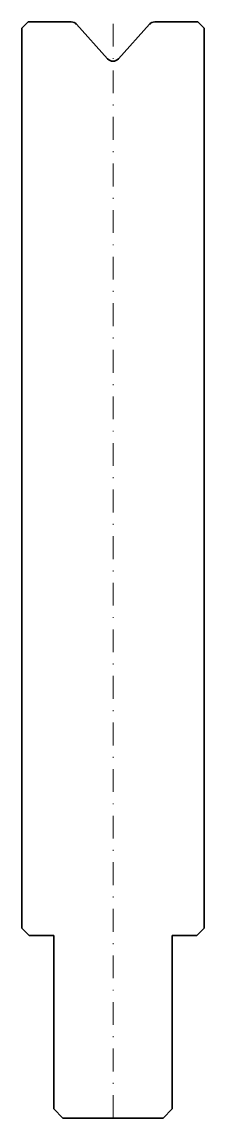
# Model space of a CAD drawing. Header units: millimetres. Extents: x -10 to 10, y -120 to 0.
import ezdxf

# ---------------------------------------------------------------- set-up
doc = ezdxf.new("R2010")
doc.units = ezdxf.units.MM
doc.header["$LTSCALE"] = 5
doc.linetypes.add('AUSGEZOGEN', pattern=[0])
doc.linetypes.add('DASHDOT', pattern=[1, 0.5, -0.25, 0, -0.25])
doc.layers.add('2', color=7, linetype='Continuous')

msp = doc.modelspace()

# ---------------------------------------------------------------- linework, layer by layer
at = {"layer": '2', "color": 7, "linetype": 'DASHDOT', "lineweight": 18}
msp.add_line((0, -120), (0, 0), dxfattribs=at)
at = {"layer": '2', "color": 7, "linetype": 'AUSGEZOGEN', "lineweight": 35}
for p, q in [((-10, -0.7), (-9.3, 0)), ((-10, -99.2), (-10, -0.7)), ((-9.3, 0), (-4.59, 0)), ((-4, -0.26), (-0.59, -4.05)), ((0.59, -4.05), (4, -0.26)), ((4.59, 0), (9.3, 0)), ((9.3, 0), (10, -0.7)), ((10, -0.7), (10, -99.2)), ((-9.2, -100), (-10, -99.2)), ((10, -99.2), (9.2, -100)), ((-6.5, -100), (-9.2, -100)), ((-6.5, -119), (-6.5, -100)), ((9.2, -100), (6.5, -100)), ((6.5, -100), (6.5, -119)), ((-5.5, -120), (-6.5, -119)), ((5.5, -120), (-5.5, -120)), ((6.5, -119), (5.5, -120))]:
    msp.add_line(p, q, dxfattribs=at)
for centre, start, end in [((4.59, -0.8), 89.9983, 138.0017), ((-4.59, -0.8), 41.9983, 90.0017), ((0, -3.51), 222, 318)]:
    msp.add_arc(centre, 0.8, start, end, dxfattribs=at)

doc.saveas('drawing.dxf')
